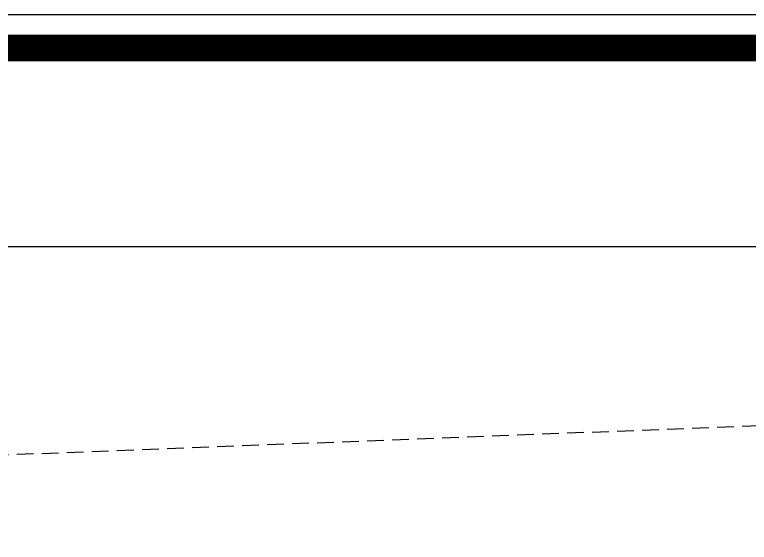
# Model space of a CAD drawing. Header units: millimetres. Extents: x -29311 to -3405, y 28913 to 42880.
# Drawn here: x -17624 to -16523, y 32689 to 33479 of the extents above; entities that cross this region are included whole.
import ezdxf

# ---------------------------------------------------------------- set-up
doc = ezdxf.new("R2010")
doc.units = ezdxf.units.MM
doc.linetypes.add('( Hidden )', pattern=[0.375, 0.25, -0.125])
doc.layers.add('vaz_bina2', color=161, linetype='Continuous')
doc.layers.add('Yazılar', color=253, linetype='Continuous')

# ---------------------------------------------------------------- blocks, each defined once
blk = doc.blocks.new('ANTET')
at = {"color": 251, "const_width": 20, "elevation": 0}
blk.add_lwpolyline([(-18595.04, -50619.36), (-18595.04, -52600.11), (-14668.24, -52600.11), (-14668.24, -50619.36)], close=True, dxfattribs=at)
at = {"layer": 'Yazılar', "elevation": 0}
for points in [[(-18620.04, -50594.36), (-18620.04, -52625.11), (-14643.24, -52625.11), (-14643.24, -50594.36)], [(-18397.88, -50768.01), (-14785.5, -50768.01), (-14785.5, -52468.87), (-18397.88, -52468.87)]]:
    blk.add_lwpolyline(points, close=True, dxfattribs=at)

msp = doc.modelspace()

# ---------------------------------------------------------------- linework, layer by layer
at = {"layer": 'vaz_bina2', "linetype": '( Hidden )', "ltscale": 100}
msp.add_lwpolyline([(-19048.76, 32264.27), (-18805.18, 30398.07), (-13792.17, 30415.88), (-12774.38, 30419.5), (-13043.32, 31811.75), (-13285.11, 32294.07), (-13613.35, 32584.73), (-13970.55, 32773.34), (-14341.7, 32883.42), (-14710.49, 32932.8), (-19113.74, 32762.13)], close=True, dxfattribs=at)

# ---------------------------------------------------------------- block references
at = {"xscale": 2, "yscale": 2, "zscale": 2}
msp.add_blockref('ANTET', (17255.54, 134667.87, 0), dxfattribs=at)

doc.saveas('drawing.dxf')
